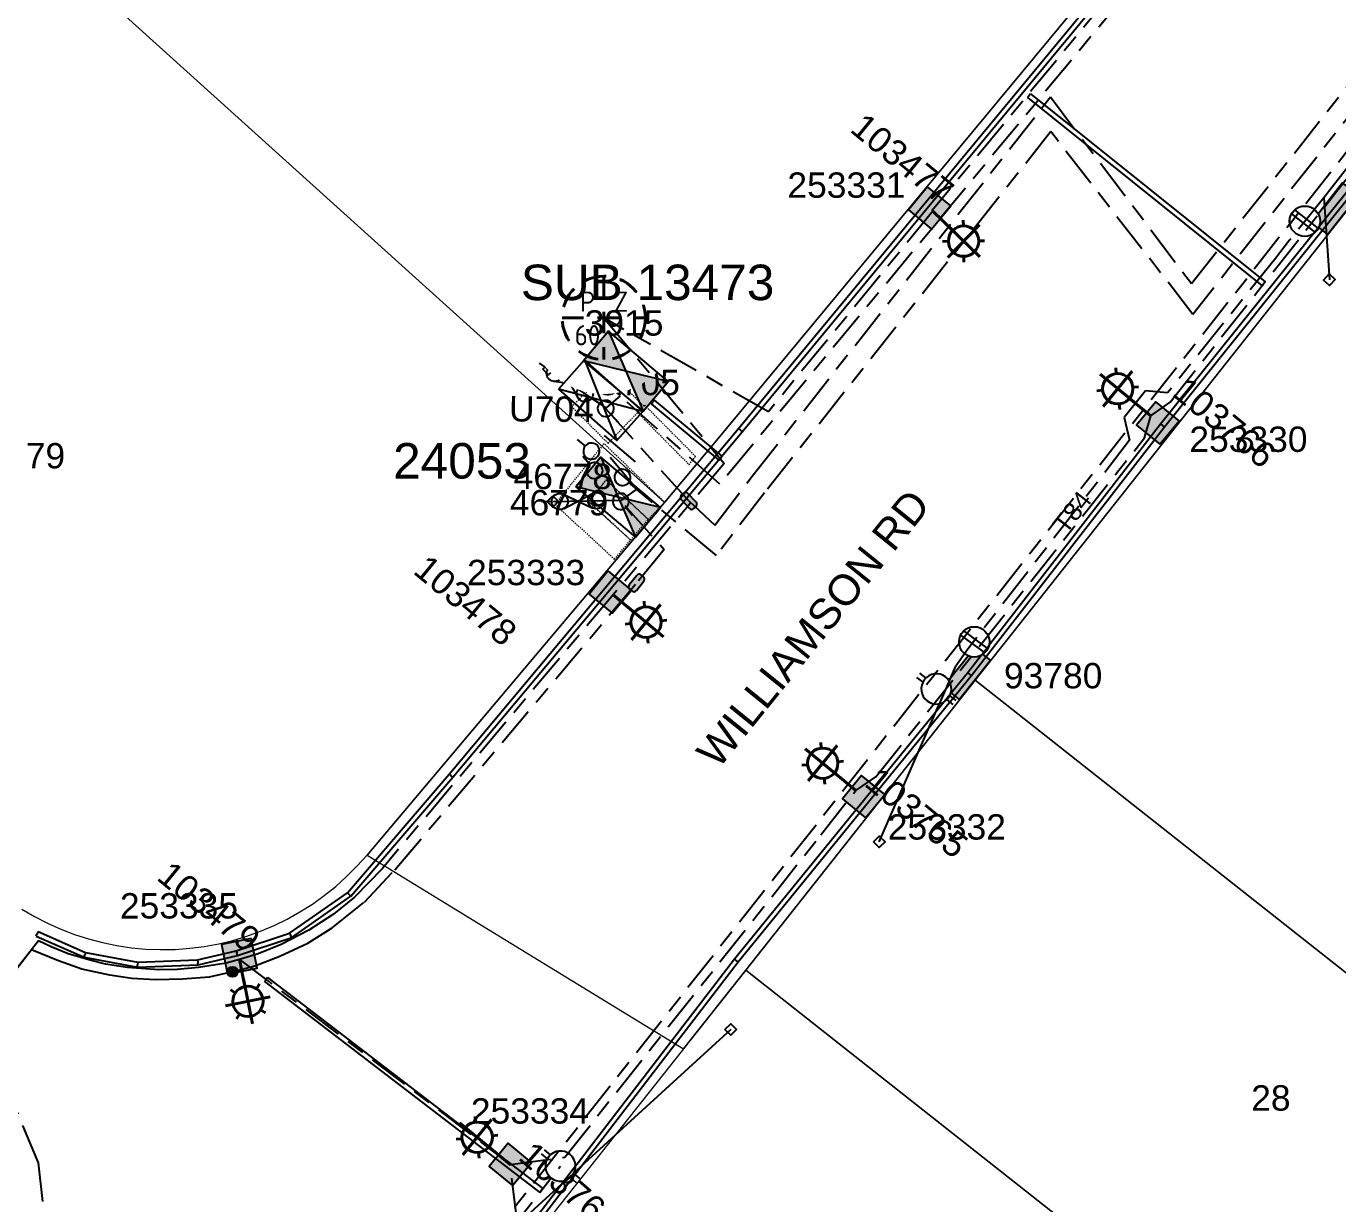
# Model space of a CAD drawing. Header units: metres. Extents: x 300847 to 302995, y 6235779 to 6237713.
# Drawn here: x 302090 to 302219.4, y 6236770.2 to 6236886.3 of the extents above; entities that cross this region are included whole.
import ezdxf
from ezdxf.enums import TextEntityAlignment as Align

# ---------------------------------------------------------------- set-up
doc = ezdxf.new("R2010")
doc.units = ezdxf.units.M
for name, pattern in [('Cable Exist UG', [8.2, 4, -1.2, 1.8, -1.2]), ('Dash', [5, 3, -2]), ('HIDDEN', [0.375, 0.25, -0.125]), ('HIDDEN2', [0.1875, 0.125, -0.0625])]:
    doc.linetypes.add(name, pattern=pattern)
doc.layers.get('0').update_dxf_attribs({"color": 6})
for name, color, linetype in [('_User Miscellaneous1', 7, 'Continuous'), ('Equip_HV_EXT', 7, 'Continuous'), ('Equip_LV_EXT', 7, 'Continuous'), ('Equip_SL_EXT', 7, 'Continuous'), ('Equip_SP_SL_EXT', 7, 'Continuous'), ('Mains_HV_EXT', 7, 'Continuous'), ('Mains_LV_EXT', 7, 'Continuous'), ('Mains_SL_EXT', 7, 'Continuous'), ('Services_SP_EXT', 7, 'Continuous'), ('Sub_SP_EXT', 7, 'Continuous'), ('Sub_SP_NEW', 2, 'Continuous'), ('SupportsUG_SP_LV_EXT', 7, 'Continuous'), ('SupportsUG_SP_LV_SL_EXT', 7, 'Continuous'), ('UG_Details_SP_MISC', 7, 'Continuous')]:
    doc.layers.add(name, color=color, linetype=linetype)
for name, color, linetype, lineweight in [('Cadastre Buildings_SP_EXT', 9, 'Continuous', 5), ('Cadastre Land Parcels_SP_EXT', 9, 'Continuous', 5), ('Cadastre Other Property_SP_EXT', 9, 'HIDDEN', 5), ('Cadastre Roads_SP_EXT', 9, 'Continuous', 5)]:
    doc.layers.add(name, color=color, linetype=linetype, lineweight=lineweight)
doc.styles.add('COLUMN_LABEL', font='arial.ttf')
doc.styles.add('iecARIAL', font='arial.ttf', dxfattribs={"height": 2})
doc.styles.add('IESYMBOL1', font='isocp.shx')
doc.styles.add('POLE_LABEL', font='arial.ttf')
doc.styles.add('SLCP_LABEL', font='arial.ttf', dxfattribs={"height": 3.5})
doc.styles.get("Standard").update_dxf_attribs({"font": 'arial.ttf'})
doc.styles.add('SWITCH_LABEL', font='arial.ttf', dxfattribs={"height": 2.5})

# ---------------------------------------------------------------- blocks, each defined once
blk = doc.blocks.new('*U48')
for points in [[(0, 0), (-1.7, 3.94), (-4.17, 1.01)], [(0, 0), (4.17, -1.01), (1.7, -3.94)]]:
    blk.add_hatch(color=256).paths.add_polyline_path(points)
for p, q in [((-1.7, 3.94), (1.7, -3.94)), ((4.17, -1.01), (-4.17, 1.01))]:
    blk.add_line(p, q)
blk.add_lwpolyline([(-4.17, 1.01), (1.7, -3.94), (4.17, -1.01), (-1.7, 3.94)], close=True)
for tag, height, flags, p in [('ASSET_NUM', 3.5, 8, (2, 2)), ('STREET_CODE', 0.2, 9, (1.5, 0)), ('CONSTRUCTED_VOLTAGE', 0.2, 9, (1.5, -0.2)), ('OPERATING_VOLTAGE', 0.2, 9, (1.5, -0.6)), ('ORIENTATION', 0.2, 9, (1.5, -0.8)), ('OWNED_BY', 0.2, 9, (1.5, -1)), ('OPERATED_BY', 0.2, 9, (1.5, -1.2)), ('NO_PHASES', 0.2, 9, (1.5, -0.4)), ('SECONDARY_VOLTAGE', 0.2, 9, (1.5, -1.6)), ('STATE', 0.2, 9, (1.5, -1.8)), ('SUBSTATION_TYPE', 0.2, 9, (1.5, -2.2)), ('MAINTAINED_BY', 0.2, 9, (1.5, -1.4)), ('PARENT', 0.2, 9, (1.5, -2)), ('USAGE', 0.2, 9, (1.5, -2.4)), ('LEGEND', 0.2, 9, (1.5, -2.6)), ('STREETNAME', 0.2, 9, (1.5, -3)), ('SUBURB', 0.2, 9, (1.5, -3.2)), ('Z', 0.2, 1, (1.5, -3.6)), ('LOCATION', 0.2, 9, (1.5, -2.8)), ('NOTES', 0.2, 9, (1.5, -3.4))]:
    blk.add_attdef(tag, text='', height=height, dxfattribs=dict(flags=flags)).set_placement(p, align=Align.MIDDLE_LEFT)
blk = doc.blocks.new('COLUMN_EXT')
blk.add_hatch(color=256).paths.add_polyline_path([(-1.49, 1.48), (-1.49, -1.49), (1.48, -1.49), (1.48, 1.48)])
blk.add_lwpolyline([(-1.49, -1.49), (1.48, -1.49), (1.48, 1.48), (-1.49, 1.48)], close=True)
for tag, height, style, flags, p in [('ASSET_NUM', 2.5, 'COLUMN_LABEL', 8, (2, 2)), ('STRUCTURE_PLANT_NUMBER', 0.2, 'POLE_LABEL', 9, (1.81, 0.03)), ('STREET_CODE', 0.2, 'COLUMN_LABEL', 9, (1.81, -0.2))]:
    blk.add_attdef(tag, text='', height=height, dxfattribs=dict(style=style, flags=flags)).set_placement(p, align=Align.MIDDLE_LEFT)
at = {"flags": 9}
for tag, p in [('COLUMN_TYPE', (1.81, -0.4)), ('OWNED_BY', (1.81, -0.6)), ('STATE', (1.81, -0.8)), ('USAGE', (1.81, -1)), ('LEGEND', (1.81, -1.2)), ('STREETNAME', (1.81, -1.6)), ('SUBURB', (1.81, -1.8)), ('LOCATION', (1.81, -1.4)), ('NOTES', (1.81, -2))]:
    blk.add_attdef(tag, text='', height=0.2, dxfattribs=at).set_placement(p, align=Align.MIDDLE_LEFT)
at = {"flags": 1}
blk.add_attdef('Z', (1.81, -2.35), '', height=0.2, dxfattribs=at)
blk = doc.blocks.new('PILLAR_EXT')
blk.add_hatch(color=256).paths.add_polyline_path([(-2.475, 0.99), (-2.475, -0.99), (2.475, -0.99), (2.475, 0.99)])
blk.add_lwpolyline([(-2.475, -0.99), (2.475, -0.99), (2.475, 0.99), (-2.475, 0.99)], close=True)
at = {"style": 'iecARIAL', "flags": 8}
blk.add_attdef('ASSET_NUM', (1.5, 3.5), '', height=2.5, dxfattribs=at)
for tag, p, flags in [('OWNED_BY', (0, -0.2), 9), ('STATE', (0, -0.4), 9), ('SUPPORT_TYPE', (0, -0.6), 9), ('USAGE', (0, -0.8), 9), ('LEGEND', (0, -1), 9), ('LOCATION', (0, -1.2), 9), ('NOTES', (0, -1.4), 9), ('STREETNAME', (0, -1.8), 9), ('SUBURB', (0, -2), 1), ('PARENT', (0, -1.6), 9)]:
    blk.add_attdef(tag, p, '', height=0.2, dxfattribs=dict(flags=flags))
blk = doc.blocks.new('*U44')
blk.add_hatch(color=256).paths.add_polyline_path([(-2.42, 2.08), (-2.47, 0.1), (2.48, -0.02), (2.52, 1.96)])
blk.add_lwpolyline([(-2.47, 0.1), (2.48, -0.02), (2.52, 1.96), (-2.42, 2.08)], close=True)
at = {"style": 'iecARIAL', "flags": 8}
blk.add_attdef('ASSET_NUM', (1.5, 3.5), '', height=2.5, dxfattribs=at)
for tag, p, flags in [('OWNED_BY', (0, -0.2), 9), ('STATE', (0, -0.4), 9), ('SUPPORT_TYPE', (0, -0.6), 9), ('USAGE', (0, -0.8), 9), ('LEGEND', (0, -1), 9), ('LOCATION', (0, -1.2), 9), ('NOTES', (0, -1.4), 9), ('STREETNAME', (0, -1.8), 9), ('SUBURB', (0, -2), 1), ('PARENT', (0, -1.6), 9)]:
    blk.add_attdef(tag, p, '', height=0.2, dxfattribs=dict(flags=flags))
blk = doc.blocks.new('SL_LANTERN_EXT')
at = {"lineweight": 40}
for p, q in [((-1.46, 5.68), (-1.06, 5.28)), ((0, 1.97), (0, 6.47)), ((1.46, 5.68), (1.06, 5.28)), ((-2.25, 4.22), (2.25, 4.22)), ((-1.46, 2.76), (-1.06, 3.16)), ((0, 0), (0, 2.72)), ((1.46, 2.76), (1.06, 3.16))]:
    blk.add_line(p, q, dxfattribs=at)
blk.add_circle((0, 4.22), 1.5, dxfattribs=at)
at = {"style": 'iecARIAL', "flags": 8}
blk.add_attdef('ASSET_NUM', (1.5, 1.5), '', height=2.5, dxfattribs=at)
for tag, p, height, flags in [('CONSTRUCTED_VOLTAGE', (0.98, -0.65), 0.2, 9), ('CONTROL_TYPE', (0.98, -0.85), 0.2, 9), ('LANTERN_PURPOSE', (0.98, -1.05), 0.2, 9), ('LANTERN_TYPE', (0.98, -1.25), 0.2, 9), ('NO_PHASES', (0.98, -1.45), 0.2, 9), ('LNUMBER', (2.18, -3.25), 2.5, 8), ('OPERATING_VOLTAGE', (0.98, -1.65), 0.2, 9), ('ORIENTATION', (0.98, -1.85), 0.2, 9), ('OWNED_BY', (0.98, -2.05), 0.2, 9), ('STATE', (0.98, -2.25), 0.2, 9), ('USAGE', (0.98, -2.45), 0.2, 9), ('CEXIST', (0.98, -2.65), 0.2, 9), ('CNEW', (0.98, -2.85), 0.2, 9), ('CNUMBER', (0.98, -3.05), 0.2, 9), ('CREMOVE', (0.98, -3.25), 0.2, 9), ('CREPLACE', (0.98, -3.45), 0.2, 9), ('LKINGHEIGHT', (0.98, -3.65), 0.2, 9), ('LBRACKET', (0.98, -3.85), 0.2, 9), ('LBRACKETVOCAB', (0.98, -4.05), 0.2, 9), ('LCATEGORY', (0.98, -4.25), 0.2, 9), ('LCHARGE1', (0.98, -4.45), 0.2, 9), ('LCHARGE1PERCENT', (0.98, -4.65), 0.2, 9), ('LCHARGE2', (0.98, -4.85), 0.2, 9), ('LCHARGE2PERCENT', (0.98, -5.05), 0.2, 9), ('LCHARGE3', (0.98, -5.25), 0.2, 9), ('LCHARGE3PERCENT', (0.98, -5.45), 0.2, 9), ('LEXIST', (0.98, -5.65), 0.2, 9), ('LLAMP', (0.98, -5.85), 0.2, 9), ('LLAMPVOCAB', (0.98, -6.05), 0.2, 9), ('LMAST', (0.98, -6.25), 0.2, 9), ('LMASTVOCAB', (0.98, -6.45), 0.2, 9), ('LNEW', (0.98, -6.65), 0.2, 9), ('LANTNUMBER', (0.98, -6.85), 0.2, 9), ('LOUTREACH', (0.98, -7.25), 0.2, 9), ('LOUTREACHVOCAB', (0.98, -7.45), 0.2, 9), ('LRATECODE', (0.98, -7.65), 0.2, 9), ('LREMOVE', (0.98, -7.85), 0.2, 9), ('STREETNAME', (0.98, -9.25), 0.2, 9), ('LREPLACE', (0.98, -8.05), 0.2, 9), ('LTYPE', (0.98, -8.25), 0.2, 9), ('LTYPEVOCAB', (0.98, -8.45), 0.2, 9), ('LEGEND', (0.98, -8.65), 0.2, 9), ('LOCATION', (0.98, -8.85), 0.2, 9), ('NOTES', (0.98, -9.05), 0.2, 9), ('SUBURB', (0.98, -9.45), 0.2, 1)]:
    blk.add_attdef(tag, p, '', height=height, dxfattribs=dict(flags=flags))
blk = doc.blocks.new('CCP_EXT')
at = {"flags": 9}
for tag, p in [('STATE', (0, -1.8)), ('LEGEND', (0, -1.4)), ('LIFE_SUPPORT', (0, -1.6)), ('NOTES', (0, -2))]:
    blk.add_attdef(tag, text='', height=0.2, dxfattribs=at).set_placement(p, align=Align.MIDDLE_LEFT)
blk.add_wipeout([(0, 0.57), (0.57, 0), (0, -0.57), (-0.57, 0)])
blk.add_lwpolyline([(-0.57, 0), (0, 0.57), (0.57, 0), (0, -0.57), (-0.57, 0)])
at = {"flags": 1}
blk.add_attdef('Z', (0, 0), '', height=0.2, dxfattribs=at)
at = {"flags": 9}
for tag, p in [('CCP_TYPE', (0, 0)), ('CONSTRUCTED_VOLTAGE', (0, -0.2)), ('OPERATING_VOLTAGE', (0, -0.6)), ('ORIENTATION', (0, -0.8)), ('OWNED_BY', (0, -1)), ('NO_PHASES', (0, -0.4)), ('USAGE', (0, -1.2))]:
    blk.add_attdef(tag, text='', height=0.2, dxfattribs=at).set_placement(p, align=Align.MIDDLE_LEFT)
blk = doc.blocks.new('HV_STJ_EXT')
h = blk.add_hatch(color=256)
edge = h.paths.add_edge_path()
edge.add_ellipse((-0.59, 0.13), major_axis=(0.226, 0.226), ratio=1, start_angle=45, end_angle=135)
edge.add_line((-0.91, 0.13), (-0.91, -0.13))
edge.add_ellipse((-0.59, -0.13), major_axis=(0.226, 0.226), ratio=1, start_angle=135, end_angle=225)
edge.add_line((-0.59, -0.45), (0.59, -0.45))
edge.add_ellipse((0.59, -0.13), major_axis=(-0.226, 0.226), ratio=1, start_angle=135, end_angle=225)
edge.add_line((0.91, -0.13), (0.91, 0.13))
edge.add_ellipse((0.59, 0.13), major_axis=(-0.226, 0.226), ratio=1, start_angle=225, end_angle=315)
edge.add_line((0.59, 0.45), (-0.59, 0.45))
blk.add_lwpolyline([(-0.91, 0.13), (-0.91, -0.13, 0.414214), (-0.59, -0.45), (0.59, -0.45, 0.414214), (0.91, -0.13), (0.91, 0.13, 0.414214), (0.59, 0.45), (-0.59, 0.45, 0.414214)], format="xyb", close=True)
for tag, flags, p in [('ORIENTATION', 9, (1.5, 0)), ('Z', 1, (1.5, -0.8)), ('USAGE', 9, (1.5, -0.2)), ('LEGEND', 9, (1.5, -0.4)), ('NOTES', 9, (1.5, -0.6))]:
    blk.add_attdef(tag, text='', height=0.2, dxfattribs=dict(flags=flags)).set_placement(p, align=Align.MIDDLE_LEFT)
blk = doc.blocks.new('LV_UG_LINKS_OPEN_EXT')
for p, q in [((-0.25, 1.47), (-0.25, 2.22)), ((0.25, 1.47), (0.25, 2.22)), ((-0.25, -1.47), (-0.25, -2.22)), ((0.25, -1.47), (0.25, -2.22))]:
    blk.add_line(p, q)
at = {"flags": 9}
for tag, p in [('ACTUAL_STATUS', (0, 0)), ('CONSTRUCTED_VOLTAGE', (0, -0.2)), ('OPERATING_VOLTAGE', (0, -0.6)), ('ORIENTATION', (0, -0.8)), ('STATE', (0, -1)), ('SWITCH_TYPE', (0, -1.2)), ('NO_PHASES', (0, -0.4)), ('USAGE', (0, -1.4)), ('NOTES', (0, -1.6))]:
    blk.add_attdef(tag, text='', height=0.2, dxfattribs=at).set_placement(p, align=Align.MIDDLE_LEFT)
at = {"flags": 1}
blk.add_attdef('Z', (0, 0), '', height=0.2, dxfattribs=at)
blk.add_wipeout([(-0.25, 1.47), (-0.43, 1.43), (-0.61, 1.36), (-0.77, 1.28), (-0.93, 1.17), (-1.07, 1.05), (-1.19, 0.9), (-1.29, 0.75), (-1.38, 0.58), (-1.44, 0.4), (-1.48, 0.22), (-1.49, 0.03), (-1.49, -0.16), (-1.45, -0.34), (-1.4, -0.52), (-1.32, -0.69), (-1.23, -0.85), (-1.11, -1), (-0.98, -1.13), (-0.83, -1.24), (-0.66, -1.34), (-0.49, -1.41), (-0.31, -1.46), (-0.13, -1.49), (0.06, -1.49), (0.25, -1.47), (0.43, -1.43), (0.61, -1.36), (0.77, -1.28), (0.93, -1.17), (1.07, -1.05), (1.19, -0.9), (1.29, -0.75), (1.38, -0.58), (1.44, -0.4), (1.48, -0.22), (1.49, -0.03), (1.49, 0.16), (1.45, 0.34), (1.4, 0.52), (1.32, 0.69), (1.23, 0.85), (1.11, 1), (0.98, 1.13), (0.83, 1.24), (0.66, 1.34), (0.49, 1.41), (0.31, 1.46), (0.13, 1.49), (-0.06, 1.49)])
blk.add_lwpolyline([(0, -1.49, 1), (0, 1.49, 1)], format="xyb", close=True)
blk = doc.blocks.new('LV_UG_LINKS_CLOSED_EXT')
blk.add_wipeout([(-1.06, 1.06), (-1.18, 0.92), (-1.29, 0.76), (-1.37, 0.59), (-1.43, 0.42), (-1.48, 0.23), (-1.49, 0.05), (-1.49, -0.14), (-1.46, -0.33), (-1.41, -0.51), (-1.33, -0.68), (-1.24, -0.84), (-1.12, -0.99), (-0.99, -1.12), (-0.84, -1.24), (-0.68, -1.33), (-0.51, -1.41), (-0.33, -1.46), (-0.14, -1.49), (0.05, -1.49), (0.23, -1.48), (0.42, -1.43), (0.59, -1.37), (0.76, -1.29), (0.92, -1.18), (1.06, -1.06), (1.18, -0.92), (1.29, -0.76), (1.37, -0.59), (1.43, -0.42), (1.48, -0.23), (1.49, -0.05), (1.49, 0.14), (1.46, 0.33), (1.41, 0.51), (1.33, 0.68), (1.24, 0.84), (1.12, 0.99), (0.99, 1.12), (0.84, 1.24), (0.68, 1.33), (0.51, 1.41), (0.33, 1.46), (0.14, 1.49), (-0.05, 1.49), (-0.23, 1.48), (-0.42, 1.43), (-0.59, 1.37), (-0.76, 1.29), (-0.92, 1.18)])
for p, q in [((-0.25, -1.48), (-0.25, 1.48)), ((0.25, -1.48), (0.25, 1.48))]:
    blk.add_line(p, q)
blk.add_circle((0, 0), 1.5)
at = {"flags": 9}
for tag, p in [('ACTUAL_STATUS', (0, 0)), ('CONSTRUCTED_VOLTAGE', (0, -0.2)), ('OPERATING_VOLTAGE', (0, -0.6)), ('ORIENTATION', (0, -0.8)), ('STATE', (0, -1)), ('SWITCH_TYPE', (0, -1.2)), ('NO_PHASES', (0, -0.4)), ('USAGE', (0, -1.4)), ('NOTES', (0, -1.6))]:
    blk.add_attdef(tag, text='', height=0.2, dxfattribs=at).set_placement(p, align=Align.MIDDLE_LEFT)
at = {"flags": 1}
blk.add_attdef('Z', (0, 0), '', height=0.2, dxfattribs=at)
blk = doc.blocks.new('LV_UG_DFUSE_CLOSED_EXT')
for points in [[(1, 0), (0, 0)], [(5.04, 0.73), (2.16, -0.72)], [(5.05, -0.71), (2.16, 0.72)], [(6.2, 0.01), (7.2, 0.01)]]:
    blk.add_lwpolyline(points)
for centre in [(1.8, 0), (5.4, 0.01)]:
    blk.add_circle(centre, 0.8)
at = {"flags": 9}
for tag, p in [('ACTUAL_STATUS', (0, 0)), ('CONSTRUCTED_VOLTAGE', (0, -0.2)), ('OPERATING_VOLTAGE', (0, -0.6)), ('ORIENTATION', (0, -0.8)), ('STATE', (0, -1)), ('SWITCH_TYPE', (0, -1.2)), ('NO_PHASES', (0, -0.4)), ('USAGE', (0, -1.4)), ('NOTES', (0, -1.6))]:
    blk.add_attdef(tag, text='', height=0.2, dxfattribs=at).set_placement(p, align=Align.MIDDLE_LEFT)
at = {"flags": 1}
blk.add_attdef('Z', (0, 0), '', height=0.2, dxfattribs=at)
blk = doc.blocks.new('SWG_HOLEC_SU_NO_EXT')
blk.add_line((1.8, -2), (5.8, -2))
for points in [[(1, 0), (0, 0)], [(6.6, 0), (7.6, 0)]]:
    blk.add_lwpolyline(points)
for points in [[(1.8, -0.8, 1), (1.8, 0.8, 1)], [(5.8, -0.8, 1), (5.8, 0.8, 1)]]:
    blk.add_lwpolyline(points, format="xyb", close=True)
at = {"insert": (5.31, -3.64), "char_height": 1.4, "width": 3.8863, "attachment_point": 1, "rotation": 180}
blk.add_mtext('{\\fArial|b0|i0|c0|p34;N/O}', dxfattribs=at)
at = {"style": 'SWITCH_LABEL', "flags": 8}
blk.add_attdef('ASSET_NUM', text='', height=2.5, rotation=179.9544, dxfattribs=at).set_placement((-2.4, 0), align=Align.MIDDLE_LEFT)
at = {"flags": 1}
blk.add_attdef('Z', (0, 0), '', height=0.2, dxfattribs=at)
at = {"flags": 9}
for tag, p in [('ACTUAL_STATUS', (0, -0.4)), ('CONSTRUCTED_VOLTAGE', (0, -0.6)), ('OPERATING_VOLTAGE', (0, -1)), ('ORIENTATION', (0, -1.2)), ('NO_PHASES', (0, -0.8)), ('OWNED_BY', (0, -1.4)), ('STATE', (0, -1.8)), ('SWITCH_TYPE', (0, -2)), ('STREETNAME', (0, -2.6)), ('PARENT', (0, -1.6)), ('USAGE', (0, -2.2)), ('LOCATION', (0, -2.4)), ('SUBURB', (0, -2.8)), ('NOTES', (0, -3))]:
    blk.add_attdef(tag, text='', height=0.2, dxfattribs=at).set_placement(p, align=Align.MIDDLE_LEFT)
at = {"style": 'SWITCH_LABEL', "flags": 9}
blk.add_attdef('STREET_CODE', text='', height=0.2, dxfattribs=at).set_placement((0, -0.2), align=Align.MIDDLE_LEFT)
blk = doc.blocks.new('SWG_HOLEC_SU_EXT')
blk.add_line((1.8, -2), (5.8, -2))
for points in [[(1, 0), (0, 0)], [(6.6, 0), (7.6, 0)]]:
    blk.add_lwpolyline(points)
for points in [[(1.8, -0.8, 1), (1.8, 0.8, 1)], [(5.8, -0.8, 1), (5.8, 0.8, 1)]]:
    blk.add_lwpolyline(points, format="xyb", close=True)
at = {"style": 'SWITCH_LABEL', "flags": 8}
blk.add_attdef('ASSET_NUM', text='', height=2.5, rotation=179.9544, dxfattribs=at).set_placement((-2.4, 0), align=Align.MIDDLE_LEFT)
at = {"flags": 1}
blk.add_attdef('Z', (0, 0), '', height=0.2, dxfattribs=at)
at = {"flags": 9}
for tag, p in [('ACTUAL_STATUS', (0, -0.4)), ('CONSTRUCTED_VOLTAGE', (0, -0.6)), ('OPERATING_VOLTAGE', (0, -1)), ('ORIENTATION', (0, -1.2)), ('NO_PHASES', (0, -0.8)), ('OWNED_BY', (0, -1.4)), ('STATE', (0, -1.8)), ('SWITCH_TYPE', (0, -2)), ('STREETNAME', (0, -2.6)), ('PARENT', (0, -1.6)), ('USAGE', (0, -2.2)), ('LOCATION', (0, -2.4)), ('SUBURB', (0, -2.8)), ('NOTES', (0, -3))]:
    blk.add_attdef(tag, text='', height=0.2, dxfattribs=at).set_placement(p, align=Align.MIDDLE_LEFT)
at = {"style": 'SWITCH_LABEL', "flags": 9}
blk.add_attdef('STREET_CODE', text='', height=0.2, dxfattribs=at).set_placement((0, -0.2), align=Align.MIDDLE_LEFT)
blk = doc.blocks.new('SLCP_ZELL_EXT')
blk.add_wipeout([(-0.24, 7.5), (-0.71, 7.47), (-1.17, 7.41), (-1.64, 7.32), (-2.09, 7.21), (-2.54, 7.06), (-2.98, 6.89), (-3.41, 6.69), (-3.82, 6.46), (-4.22, 6.21), (-4.6, 5.93), (-4.96, 5.63), (-5.31, 5.31), (-5.63, 4.96), (-5.93, 4.6), (-6.21, 4.22), (-6.46, 3.82), (-6.69, 3.41), (-6.89, 2.98), (-7.06, 2.54), (-7.21, 2.09), (-7.32, 1.64), (-7.41, 1.17), (-7.47, 0.71), (-7.5, 0.24), (-7.5, -0.24), (-7.47, -0.71), (-7.41, -1.17), (-7.32, -1.64), (-7.21, -2.09), (-7.06, -2.54), (-6.89, -2.98), (-6.69, -3.41), (-6.46, -3.82), (-6.21, -4.22), (-5.93, -4.6), (-5.63, -4.96), (-5.31, -5.31), (-4.96, -5.63), (-4.6, -5.93), (-4.22, -6.21), (-3.82, -6.46), (-3.41, -6.69), (-2.98, -6.89), (-2.54, -7.06), (-2.09, -7.21), (-1.64, -7.32), (-1.17, -7.41), (-0.71, -7.47), (-0.24, -7.5), (0.24, -7.5), (0.71, -7.47), (1.17, -7.41), (1.64, -7.32), (2.09, -7.21), (2.54, -7.06), (2.98, -6.89), (3.41, -6.69), (3.82, -6.46), (4.22, -6.21), (4.6, -5.93), (4.96, -5.63), (5.31, -5.31), (5.63, -4.96), (5.93, -4.6), (6.21, -4.22), (6.46, -3.82), (6.69, -3.41), (6.89, -2.98), (7.06, -2.54), (7.21, -2.09), (7.32, -1.64), (7.41, -1.17), (7.47, -0.71), (7.5, -0.24), (7.5, 0.24), (7.47, 0.71), (7.41, 1.17), (7.32, 1.64), (7.21, 2.09), (7.06, 2.54), (6.89, 2.98), (6.69, 3.41), (6.46, 3.82), (6.21, 4.22), (5.93, 4.6), (5.63, 4.96), (5.31, 5.31), (4.96, 5.63), (4.6, 5.93), (4.22, 6.21), (3.82, 6.46), (3.41, 6.69), (2.98, 6.89), (2.54, 7.06), (2.09, 7.21), (1.64, 7.32), (1.17, 7.41), (0.71, 7.47), (0.24, 7.5)])
at = {"linetype": 'Dash', "lineweight": 40, "ltscale": 0.7}
for p, q in [((0, 4.11), (0, -4.11)), ((-4.11, 0), (4.11, 0))]:
    blk.add_line(p, q, dxfattribs=at)
blk.add_circle((0, 0), 4.11, dxfattribs=at)
at = {"lineweight": 40, "style": 'IESYMBOL1'}
for s, p in [('P', (-1.6, 0)), ('Z', (1.7, 0)), ('60', (-1.61, -3.31))]:
    blk.add_text(s, height=2, dxfattribs=at).set_placement(p, align=Align.BOTTOM_CENTER)
at = {"style": 'SLCP_LABEL'}
for tag, height, flags, p in [('ASSET_NUM', 2.5, 8, (2, 2)), ('STREET_CODE', 0.2, 9, (0, -0.2))]:
    blk.add_attdef(tag, text='', height=height, dxfattribs=dict(at, flags=flags)).set_placement(p, align=Align.MIDDLE_LEFT)
at = {"flags": 1}
blk.add_attdef('Z', (0, 0), '', height=0.2, dxfattribs=at)
at = {"flags": 9}
for tag, p in [('CONSTRUCTED_VOLTAGE', (0, -0.4)), ('CONTROL_TYPE', (0, -0.6)), ('OPERATING_VOLTAGE', (0, -1)), ('ORIENTATION', (0, -1.2)), ('NO_PHASES', (0, -0.8)), ('OWNED_BY', (0, -1.4)), ('STATE', (0, -2)), ('USAGE', (0, -1.6)), ('LOCATION', (0, -1.8)), ('NOTES', (0, -2.2))]:
    blk.add_attdef(tag, text='', height=0.2, dxfattribs=at).set_placement(p, align=Align.MIDDLE_LEFT)
blk = doc.blocks.new('CONNECTOR_NODE_EXT')
h = blk.add_hatch(color=256)
edge = h.paths.add_edge_path()
edge.add_arc((0, 0), 0.5, 0, 360)
blk.add_circle((0, 0), 0.5)
at = {"flags": 1}
blk.add_attdef('Z', (0, 0), '', height=0.2, dxfattribs=at)
at = {"flags": 9}
for tag, p in [('CONNECTOR_TYPE', (0, 0)), ('CONSTRUCTED_VOLTAGE', (0, -0.2)), ('OPERATING_VOLTAGE', (0, -0.6)), ('ORIENTATION', (0, -0.8)), ('SUBTYPE', (0, -1)), ('NO_PHASES', (0, -0.4)), ('USAGE', (0, -1.2)), ('NOTES', (0, -1.4))]:
    blk.add_attdef(tag, text='', height=0.2, dxfattribs=at).set_placement(p, align=Align.MIDDLE_LEFT)
blk = doc.blocks.new('SUB_PADMOUNT_NEW')
for p, q in [((-3.84, 1.92), (3.84, -1.92)), ((3.84, 1.92), (-3.84, -1.92))]:
    blk.add_line(p, q)
blk.add_lwpolyline([(-3.84, -1.92), (3.84, -1.92), (3.84, 1.92), (-3.84, 1.92)], close=True)
for tag, height, flags, p in [('ASSET_NUM', 2.5, 8, (2, 2)), ('STREET_CODE', 0.2, 9, (1.5, 0)), ('OPERATING_VOLTAGE', 0.2, 9, (1.5, -0.4)), ('ORIENTATION', 0.2, 9, (1.5, -0.6)), ('OWNED_BY', 0.2, 9, (1.5, -0.8)), ('OPERATED_BY', 0.2, 9, (1.5, -1)), ('NO_PHASES', 0.2, 9, (1.5, -0.2)), ('MAINTAINED_BY', 0.2, 9, (1.5, -1.2)), ('CONSTRUCTED_VOLTAGE', 0.2, 9, (1.5, -1.4)), ('SECONDARY_VOLTAGE', 0.2, 9, (1.5, -1.6)), ('STATE', 0.2, 9, (1.5, -1.8)), ('SUBSTATION_TYPE', 0.2, 9, (1.5, -2.2)), ('PARENT', 0.2, 9, (1.5, -2)), ('USAGE', 0.2, 9, (1.5, -2.4)), ('LEGEND', 0.2, 9, (1.5, -2.6)), ('SUBURB', 0.2, 9, (1.5, -2.8)), ('STREETNAME', 0.2, 9, (1.5, -3)), ('Z', 0.2, 1, (1.5, -3.6)), ('LOCATION', 0.2, 9, (1.5, -3.2)), ('NOTES', 0.2, 9, (1.5, -3.4))]:
    blk.add_attdef(tag, text='', height=height, dxfattribs=dict(flags=flags)).set_placement(p, align=Align.MIDDLE_LEFT)

msp = doc.modelspace()

# ---------------------------------------------------------------- linework, layer by layer
at = {"layer": 'Cadastre Land Parcels_SP_EXT', "linetype": 'Continuous'}
for points in [[(302207.51, 6236905.22), (302197.37, 6236914.12), (302114.2, 6236987.05), (302058.06, 6236924.96), (302153, 6236839.36), (302157.94, 6236845.25), (302206.45, 6236903.71), (302206.98, 6236904.47), (302207.51, 6236905.22)], [(302292.22, 6236736.18), (302309.43, 6236754.84), (302341.24, 6236787.36), (302251.57, 6236858.36), (302227.6, 6236877.35), (302183.63, 6236821.84), (302228.52, 6236786.43), (302292.22, 6236736.18)], [(302267.95, 6236708.91), (302278.63, 6236721.31), (302292.22, 6236736.18), (302228.52, 6236786.43), (302183.63, 6236821.84), (302161, 6236793.25), (302267.95, 6236708.91)], [(302267.95, 6236708.91), (302161, 6236793.25), (302154.85, 6236785.48), (302139.31, 6236765.86), (302242.59, 6236679.21), (302248.78, 6236686.62), (302267.95, 6236708.91)]]:
    msp.add_lwpolyline(points, close=True, dxfattribs=at)
at = {"layer": 'Cadastre Other Property_SP_EXT', "linetype": 'HIDDEN2'}
for points in [[(302156.04, 6236843.9), (302151.04, 6236848.94), (302150.95, 6236848.85), (302147.36, 6236852.38), (302143.83, 6236848.8), (302147.43, 6236845.18), (302150.33, 6236848.22), (302155.42, 6236843.07), (302156.04, 6236843.9)], [(302151.38, 6236837.69), (302147.24, 6236841.58), (302145.52, 6236839.43), (302149.64, 6236835.65), (302151.38, 6236837.69)]]:
    msp.add_lwpolyline(points, close=True, dxfattribs=at)
at = {"layer": 'Mains_HV_EXT', "linetype": 'Cable Exist UG'}
for points in [[(301920.42, 6236528.15), (301981.09, 6236605.64), (302039.85, 6236680.72), (302050.65, 6236699.38), (302063.09, 6236715.29), (302085.78, 6236744.22), (302090.79, 6236753.63), (302092.58, 6236762.3), (302091.24, 6236774.24), (302087.99, 6236782.02), (302080.83, 6236790.71), (302063.18, 6236804.67), (302025.01, 6236834.84), (301998.61, 6236855.73), (301987.93, 6236864.17), (301976.7, 6236872.76), (301964.66, 6236881.33), (301942.44, 6236895.26), (301931.68, 6236901.38), (301923.33, 6236905.97), (301904.58, 6236881.67)], [(302155.37, 6236839.51), (302146.99, 6236848.82)], [(302149.08, 6236839.05), (302152.96, 6236834.72), (302150.23, 6236831.42)], [(302110.37, 6236793.09), (302112.56, 6236793.67), (302115.04, 6236794.63), (302117.79, 6236795.91), (302120.22, 6236797.41), (302123.38, 6236799.95), (302126.4, 6236803.15), (302150.23, 6236831.42)], [(302110.37, 6236793.09), (302108.08, 6236792.55), (302105.44, 6236792.37), (302102.79, 6236792.29), (302100.44, 6236792.43), (302098.28, 6236792.77), (302095.51, 6236793.35), (302093.22, 6236794.18), (302090.56, 6236795.26), (302085.29, 6236788.48), (302059.41, 6236809.17), (302053.95, 6236801.96), (302051.28, 6236795.35)]]:
    msp.add_lwpolyline(points, dxfattribs=at)
at = {"layer": 'Mains_SL_EXT', "linetype": 'Cable Exist UG'}
for points in [[(302147.91, 6236830.24), (302125.16, 6236803.27), (302122.4, 6236800.44), (302120.35, 6236798.77), (302117.9, 6236797.18), (302115.17, 6236795.78), (302112.92, 6236794.85), (302111.07, 6236794.31)], [(302111.07, 6236794.31), (302109.76, 6236793.93), (302108.69, 6236793.76), (302107.01, 6236793.5), (302104.91, 6236793.3), (302103.09, 6236793.27), (302100.02, 6236793.5), (302097.85, 6236793.85), (302096.44, 6236794.2), (302094.15, 6236794.86), (302092.5, 6236795.55), (302091.22, 6236796.14), (302083.78, 6236786.55), (302084.09, 6236785.63)], [(302111.07, 6236794.31), (302137.77, 6236774.1)], [(302112.86, 6236736.04), (302138.42, 6236768.78), (302137.77, 6236774.1)]]:
    msp.add_lwpolyline(points, dxfattribs=at)
at = {"layer": 'UG_Details_SP_MISC'}
for p, q in [((302160.29, 6236846.64), (302199.55, 6236894.1)), ((302160.66, 6236846.33), (302199.92, 6236893.8)), ((302188.79, 6236879.27), (302188.94, 6236879.45)), ((302189.09, 6236879.64), (302188.94, 6236879.45)), ((302189.09, 6236879.64), (302212.23, 6236861.09)), ((302188.79, 6236879.27), (302211.93, 6236860.72)), ((302211.93, 6236860.72), (302212.08, 6236860.9)), ((302212.23, 6236861.09), (302212.08, 6236860.9)), ((302151.7, 6236849.07), (302151.85, 6236849.26)), ((302158.37, 6236843.54), (302151.7, 6236849.07)), ((302201.92, 6236847.1), (302202.11, 6236846.95)), ((302160.29, 6236846.64), (302160.48, 6236846.48)), ((302160.66, 6236846.33), (302160.48, 6236846.48)), ((302202.3, 6236846.8), (302202.11, 6236846.95)), ((302158.37, 6236843.54), (302158.53, 6236843.73)), ((302158.68, 6236843.91), (302158.53, 6236843.73)), ((302121.72, 6236800.88), (302131.73, 6236812.58)), ((302122.04, 6236800.53), (302132.1, 6236812.27)), ((302131.73, 6236812.58), (302131.91, 6236812.43)), ((302132.1, 6236812.27), (302131.91, 6236812.43)), ((302116, 6236796.9), (302121.72, 6236800.88)), ((302116.21, 6236796.47), (302122.04, 6236800.53)), ((302121.72, 6236800.88), (302121.88, 6236800.71)), ((302122.04, 6236800.53), (302121.88, 6236800.71)), ((302091.01, 6236796.61), (302091.11, 6236796.83)), ((302091.01, 6236796.61), (302095.73, 6236794.53)), ((302091.21, 6236797.05), (302091.11, 6236796.83)), ((302091.21, 6236797.05), (302095.87, 6236794.99)), ((302110.75, 6236795.14), (302116, 6236796.9)), ((302116, 6236796.9), (302116.11, 6236796.69)), ((302116.21, 6236796.47), (302116.11, 6236796.69)), ((302110.88, 6236794.68), (302116.21, 6236796.47)), ((302095.73, 6236794.53), (302095.8, 6236794.76)), ((302095.73, 6236794.53), (302101, 6236793.53)), ((302095.87, 6236794.99), (302095.8, 6236794.76)), ((302095.87, 6236794.99), (302101.03, 6236794.02)), ((302101.03, 6236794.02), (302101.01, 6236793.78)), ((302101.03, 6236794.02), (302106.91, 6236794.25)), ((302106.91, 6236794.25), (302110.75, 6236795.14)), ((302106.91, 6236794.25), (302106.95, 6236794.01)), ((302106.98, 6236793.77), (302106.95, 6236794.01)), ((302106.98, 6236793.77), (302110.88, 6236794.68)), ((302110.75, 6236795.14), (302110.81, 6236794.91)), ((302110.88, 6236794.68), (302110.81, 6236794.91)), ((302159.88, 6236794.36), (302160.07, 6236794.21)), ((302160.26, 6236794.07), (302160.07, 6236794.21)), ((302101, 6236793.53), (302101.01, 6236793.78)), ((302101, 6236793.53), (302106.98, 6236793.77)), ((302113.54, 6236792.14), (302113.68, 6236792.33)), ((302113.83, 6236792.52), (302113.68, 6236792.33))]:
    msp.add_line(p, q, dxfattribs=at)

# ---------------------------------------------------------------- block references
at = {"layer": 'Equip_HV_EXT'}
for p, rotation in [((302155.37, 6236839.51), 132.442095256803), ((302150.23, 6236831.42), 231.5405026420531)]:
    msp.add_blockref('HV_STJ_EXT', p, dxfattribs=dict(at, rotation=rotation))
msp.add_blockref('CONNECTOR_NODE_EXT', (302110.37, 6236793.09), dxfattribs=at)
at = {"layer": 'Equip_SP_SL_EXT'}
ref = msp.add_blockref('SL_LANTERN_EXT', (302179.46, 6236868.06), dxfattribs=dict(at, rotation=225.8517271190865))
ref.add_attrib('ASSET_NUM', '103477', dxfattribs={"layer": '0', "height": 2.5, "rotation": 320.6161, "style": 'iecARIAL'}).set_placement((302180.96, 6236869.56), align=Align.MIDDLE_RIGHT)
ref = msp.add_blockref('SL_LANTERN_EXT', (302200.96, 6236847.89), dxfattribs=dict(at, rotation=50.65237935138133))
ref.add_attrib('ASSET_NUM', '103766', dxfattribs={"layer": '0', "height": 2.5, "rotation": 320.6161, "style": 'iecARIAL'}).set_placement((302202.46, 6236849.39), align=Align.BOTTOM_LEFT)
ref = msp.add_blockref('SL_LANTERN_EXT', (302147.91, 6236830.24), dxfattribs=dict(at, rotation=230.470285447834))
ref.add_attrib('ASSET_NUM', '103478', dxfattribs={"layer": '0', "height": 2.5, "rotation": 320.6161, "style": 'iecARIAL'}).set_placement((302137.87, 6236826.01), align=Align.MIDDLE_RIGHT)
ref = msp.add_blockref('SL_LANTERN_EXT', (302171.86, 6236810.97), dxfattribs=dict(at, rotation=50.65237935138133))
ref.add_attrib('ASSET_NUM', '103765', dxfattribs={"layer": '0', "height": 2.5, "rotation": 320.6161, "style": 'iecARIAL'}).set_placement((302173.36, 6236812.47), align=Align.MIDDLE_LEFT)
ref = msp.add_blockref('SL_LANTERN_EXT', (302111.07, 6236794.31), dxfattribs=dict(at, rotation=191.3113301038958))
ref.add_attrib('ASSET_NUM', '103479', dxfattribs={"layer": '0', "height": 2.5, "rotation": 320.6161, "style": 'iecARIAL'}).set_placement((302112.57, 6236795.81), align=Align.MIDDLE_RIGHT)
ref = msp.add_blockref('SL_LANTERN_EXT', (302137.77, 6236774.1), dxfattribs=dict(at, rotation=50.65237935138133))
ref.add_attrib('ASSET_NUM', '103764', dxfattribs={"layer": '0', "height": 2.5, "rotation": 318.9184, "style": 'iecARIAL'}).set_placement((302139.27, 6236775.6), align=Align.MIDDLE_LEFT)
at = {"layer": 'Sub_SP_EXT'}
ref = msp.add_blockref('*U48', (302148.41, 6236839.88), dxfattribs=at)
ref.add_attrib('ASSET_NUM', '24053', dxfattribs={"layer": '0', "height": 3.5}).set_placement((302139.81, 6236843.46), align=Align.MIDDLE_RIGHT)
at = {"layer": 'SupportsUG_SP_LV_EXT'}
ref = msp.add_blockref('PILLAR_EXT', (302219.13, 6236868.32), dxfattribs=dict(at, rotation=52.03293480060131))
ref.add_attrib('ASSET_NUM', '88852', dxfattribs={"layer": '0', "height": 2.5, "style": 'iecARIAL'}).set_placement((302223.48, 6236863.69), align=Align.BOTTOM_LEFT)
ref = msp.add_blockref('*U44', (302183.63, 6236821.84), dxfattribs=dict(at, rotation=52.92308089294242))
ref.add_attrib('ASSET_NUM', '93780', dxfattribs={"layer": '0', "height": 2.5, "style": 'iecARIAL'}).set_placement((302186.47, 6236823.53), align=Align.TOP_LEFT)
at = {"layer": 'SupportsUG_SP_LV_SL_EXT'}
ref = msp.add_blockref('COLUMN_EXT', (302179.14, 6236868.38), dxfattribs=dict(at, rotation=230.3445232488397))
ref.add_attrib('ASSET_NUM', '253331', dxfattribs={"layer": '0', "height": 2.5, "style": 'COLUMN_LABEL'}).set_placement((302176.76, 6236871.89), align=Align.TOP_RIGHT)
ref = msp.add_blockref('COLUMN_EXT', (302201.65, 6236847.2), dxfattribs=dict(at, rotation=50.65237935138133))
ref.add_attrib('ASSET_NUM', '253330', dxfattribs={"layer": '0', "height": 2.5, "style": 'COLUMN_LABEL'}).set_placement((302204.76, 6236846.84), align=Align.TOP_LEFT)
ref = msp.add_blockref('COLUMN_EXT', (302147.64, 6236830.51), dxfattribs=dict(at, rotation=230.470285447834))
ref.add_attrib('ASSET_NUM', '253333', dxfattribs={"layer": '0', "height": 2.5, "style": 'COLUMN_LABEL'}).set_placement((302145.16, 6236833.7), align=Align.TOP_RIGHT)
ref = msp.add_blockref('COLUMN_EXT', (302172.62, 6236810.36), dxfattribs=dict(at, rotation=50.65237935138133))
ref.add_attrib('ASSET_NUM', '253332', dxfattribs={"layer": '0', "height": 2.5, "style": 'COLUMN_LABEL'}).set_placement((302175.01, 6236808.62), align=Align.TOP_LEFT)
ref = msp.add_blockref('COLUMN_EXT', (302111.04, 6236794.6), dxfattribs=dict(at, rotation=191.3113301038958))
ref.add_attrib('ASSET_NUM', '253335', dxfattribs={"layer": '0', "height": 2.5, "style": 'COLUMN_LABEL'}).set_placement((302110.92, 6236800.84), align=Align.TOP_RIGHT)
ref = msp.add_blockref('COLUMN_EXT', (302137.77, 6236774.1), dxfattribs=dict(at, rotation=50.65237935138133))
ref.add_attrib('ASSET_NUM', '253334', dxfattribs={"layer": '0', "height": 2.5, "style": 'COLUMN_LABEL'}).set_placement((302145.54, 6236780.62), align=Align.TOP_RIGHT)

# ---------------------------------------------------------------- texts
at = {"layer": 'Cadastre Land Parcels_SP_EXT'}
for s, p in [('79', (302089.98, 6236842.71)), ('28', (302210.86, 6236779.4))]:
    msp.add_text(s, height=2.5, dxfattribs=at).set_placement(p)
at = {"layer": 'Mains_LV_EXT'}
msp.add_text('T84', height=1.8, rotation=52.1987, dxfattribs=at).set_placement((302192.6, 6236836.14))

# ---------------------------------------------------------------- next in the draw order: block references
at = {"layer": 'Equip_LV_EXT', "rotation": 50.65237935138133}
msp.add_blockref('LV_UG_LINKS_OPEN_EXT', (302142.72, 6236773.93), dxfattribs=at)
at = {"layer": 'Services_SP_EXT'}
for p, rotation in [((302218.57, 6236861.31), 272.7498259836215), ((302141.97, 6236839.45), 269.9999999999998)]:
    msp.add_blockref('CCP_EXT', p, dxfattribs=dict(at, rotation=rotation))
for p in [(302141.56, 6236852.51), (302174.17, 6236805.9), (302159.52, 6236787.4)]:
    msp.add_blockref('CCP_EXT', p, dxfattribs=at)

# ---------------------------------------------------------------- next in the draw order: linework, layer by layer
at = {"layer": 'Cadastre Buildings_SP_EXT', "linetype": 'Continuous'}
msp.add_lwpolyline([(302089.6, 6236799.27), (302090.85, 6236798.54), (302092.13, 6236797.88), (302093.44, 6236797.29), (302094.79, 6236796.77), (302096.16, 6236796.33), (302097.56, 6236795.96), (302098.97, 6236795.67), (302100.4, 6236795.46), (302101.83, 6236795.33), (302103.28, 6236795.27), (302104.72, 6236795.3), (302106.16, 6236795.4), (302107.59, 6236795.58), (302109.01, 6236795.85), (302110.41, 6236796.18), (302111.79, 6236796.6), (302113.15, 6236797.09), (302114.48, 6236797.65), (302115.77, 6236798.29), (302117.03, 6236798.99), (302118.25, 6236799.76), (302119.42, 6236800.6), (302120.55, 6236801.51), (302121.62, 6236802.47), (302122.64, 6236803.49), (302123.65, 6236804.59), (302153, 6236839.36), (302153, 6236839.36), (302058.06, 6236924.96)], dxfattribs=at)
at = {"layer": 'Cadastre Other Property_SP_EXT', "linetype": 'HIDDEN2'}
msp.add_lwpolyline([(302153, 6236839.36), (302147.02, 6236845.17), (302142.17, 6236839.18), (302148.05, 6236833.76), (302149.64, 6236835.65), (302145.52, 6236839.43), (302147.24, 6236841.58), (302151.38, 6236837.69), (302153, 6236839.36)], close=True, dxfattribs=at)
at = {"layer": 'Cadastre Roads_SP_EXT', "linetype": 'Continuous'}
msp.add_lwpolyline([(302206.45, 6236903.71), (302157.94, 6236845.25), (302153, 6236839.36), (302123.65, 6236804.59), (302137.22, 6236796.28), (302154.85, 6236785.48), (302161, 6236793.25), (302183.63, 6236821.84), (302227.6, 6236877.35), (302229.5, 6236879.76), (302254.85, 6236910.48)], dxfattribs=at)
at = {"layer": 'Mains_LV_EXT', "linetype": 'Cable Exist UG'}
msp.add_lwpolyline([(302137.46, 6236767.24), (302142.72, 6236773.93)], dxfattribs=at)
at = {"layer": 'Mains_SL_EXT', "linetype": 'Cable Exist UG'}
msp.add_lwpolyline([(302137.77, 6236774.1), (302143.15, 6236774.81), (302168.41, 6236806.59), (302171.86, 6236810.97)], dxfattribs=at)
at = {"layer": 'Services_SP_EXT'}
for points in [[(302147.22, 6236848.69), (302141.56, 6236852.51)], [(302141.97, 6236839.45), (302148.76, 6236839.59)], [(302159.52, 6236787.4), (302137.46, 6236767.24)]]:
    msp.add_lwpolyline(points, dxfattribs=at)
at = {"layer": 'UG_Details_SP_MISC'}
for p, q in [((302131.73, 6236812.58), (302160.29, 6236846.64)), ((302132.1, 6236812.27), (302160.66, 6236846.33)), ((302138.57, 6236766.62), (302159.88, 6236794.36)), ((302138.95, 6236766.33), (302160.26, 6236794.07)), ((302113.54, 6236792.14), (302140.68, 6236771.33)), ((302113.83, 6236792.52), (302140.98, 6236771.71)), ((302140.68, 6236771.33), (302140.83, 6236771.52)), ((302140.98, 6236771.71), (302140.83, 6236771.52))]:
    msp.add_line(p, q, dxfattribs=at)

# ---------------------------------------------------------------- next in the draw order: block references
at = {"layer": 'Equip_HV_EXT'}
ref = msp.add_blockref('SWG_HOLEC_SU_NO_EXT', (302148.56, 6236849.93), dxfattribs=dict(at, rotation=138.8879096412395))
ref.add_attrib('ASSET_NUM', 'U705', dxfattribs={"layer": '0', "height": 2.5, "style": 'SWITCH_LABEL'}).set_placement((302146.16, 6236851.18), align=Align.MIDDLE_LEFT)
ref = msp.add_blockref('SWG_HOLEC_SU_EXT', (302148.4, 6236847.28), dxfattribs=dict(at, rotation=132.1880253651035))
ref.add_attrib('ASSET_NUM', 'U704', dxfattribs={"layer": '0', "height": 2.5, "rotation": 359.5453, "style": 'SWITCH_LABEL'}).set_placement((302146, 6236848.53), align=Align.MIDDLE_RIGHT)
ref = msp.add_blockref('SWG_HOLEC_SU_EXT', (302150.21, 6236840.67), dxfattribs=dict(at, rotation=139.7884664472084))
ref.add_attrib('ASSET_NUM', '46778', dxfattribs={"layer": '0', "height": 2.5, "style": 'SWITCH_LABEL'}).set_placement((302147.81, 6236841.92), align=Align.MIDDLE_RIGHT)
ref = msp.add_blockref('SWG_HOLEC_SU_EXT', (302149.84, 6236838.08), dxfattribs=dict(at, rotation=130.2672777228851))
ref.add_attrib('ASSET_NUM', '46779', dxfattribs={"layer": '0', "height": 2.5, "style": 'SWITCH_LABEL'}).set_placement((302147.44, 6236839.33), align=Align.MIDDLE_RIGHT)
at = {"layer": 'Equip_LV_EXT'}
for p, rotation in [((302146.63, 6236849.08), 145.9621146896204), ((302148.05, 6236839.57), 181.1689345635599)]:
    msp.add_blockref('LV_UG_DFUSE_CLOSED_EXT', p, dxfattribs=dict(at, rotation=rotation))

# ---------------------------------------------------------------- next in the draw order: block references
for p, rotation in [((302216.15, 6236867.08), 231.5417466597865), ((302183.54, 6236825.61), 233.9464167126915)]:
    msp.add_blockref('LV_UG_LINKS_CLOSED_EXT', p, dxfattribs=dict(at, rotation=rotation))
at = {"layer": 'Equip_SL_EXT'}
ref = msp.add_blockref('SLCP_ZELL_EXT', (302147, 6236857.55), dxfattribs=at)
ref.add_attrib('ASSET_NUM', '3915', dxfattribs={"layer": '0', "height": 2.5, "style": 'SLCP_LABEL'}).set_placement((302149, 6236858.3), align=Align.TOP_CENTER)

# ---------------------------------------------------------------- next in the draw order: linework, layer by layer
at = {"layer": 'Mains_HV_EXT', "linetype": 'Cable Exist UG'}
for points in [[(302155.37, 6236839.51), (302157.95, 6236837.11), (302161.65, 6236841.95), (302191.06, 6236879.33), (302204.96, 6236860.94), (302221.34, 6236881.66), (302248.68, 6236914.63), (302274.5, 6236943.56), (302321.1, 6236989.87), (302347.05, 6237013.6), (302352.44, 6237004.17), (302352.96, 6237002.35)], [(302352.96, 6237002.35), (302351.13, 6237002.98), (302344.13, 6237008.34), (302322.45, 6236988.4), (302275.88, 6236942.11), (302250.2, 6236913.32), (302222.4, 6236879.84), (302205.11, 6236857.9), (302191.1, 6236875.91), (302162.86, 6236840.31), (302158.1, 6236834.13), (302150.21, 6236840.67), (302148.76, 6236839.59)], [(302263.72, 6236984.94), (302263.85, 6236982.08), (302263.68, 6236978.6), (302263.15, 6236975.16), (302262.23, 6236972.14), (302261.07, 6236969.1), (302259.53, 6236966.38), (302257.39, 6236963.32), (302245.17, 6236948.76), (302235.6, 6236937.08), (302219.58, 6236916.35), (302208.84, 6236901.9), (302158.44, 6236841.15), (302148.62, 6236849.87), (302147.22, 6236848.69)]]:
    msp.add_lwpolyline(points, dxfattribs=at)
at = {"layer": 'Mains_LV_EXT', "linetype": 'Cable Exist UG'}
msp.add_lwpolyline([(302218.02, 6236869.43), (302221.74, 6236874.2)], dxfattribs=at)
at = {"layer": 'Mains_SL_EXT', "linetype": 'Cable Exist UG'}
for points in [[(302217.95, 6236915.86), (302207.33, 6236901.89), (302179.37, 6236868.1)], [(302200.96, 6236847.89), (302202.86, 6236849.24), (302227.53, 6236880.45), (302228.76, 6236882.64)], [(302179.46, 6236868.06), (302163.23, 6236848.29), (302147, 6236857.55)], [(302147, 6236857.55), (302158.88, 6236843.21), (302147.91, 6236830.24)]]:
    msp.add_lwpolyline(points, dxfattribs=at)
at = {"layer": 'Services_SP_EXT'}
msp.add_lwpolyline([(302218.02, 6236869.43), (302218.57, 6236861.31)], dxfattribs=at)
at = {"layer": 'UG_Details_SP_MISC'}
for p, q in [((302201.92, 6236847.1), (302226.78, 6236878.08)), ((302202.3, 6236846.8), (302227.15, 6236877.78)), ((302152.01, 6236849.44), (302151.85, 6236849.26)), ((302158.68, 6236843.91), (302152.01, 6236849.44)), ((302183.25, 6236822.27), (302202.3, 6236846.8))]:
    msp.add_line(p, q, dxfattribs=at)

# ---------------------------------------------------------------- next in the draw order: block references
at = {"layer": 'Equip_LV_EXT', "rotation": 52.83180863838928}
msp.add_blockref('LV_UG_LINKS_OPEN_EXT', (302179.8, 6236820.97), dxfattribs=at)
at = {"layer": 'Sub_SP_EXT'}
ref = msp.add_blockref('*U48', (302149.17, 6236852.3), dxfattribs=at)
ref.add_attrib('ASSET_NUM', 'SUB 13473', dxfattribs={"layer": '0', "height": 3.5}).set_placement((302163.82, 6236861.05), align=Align.MIDDLE_RIGHT)
at = {"layer": 'Sub_SP_NEW', "rotation": 318.4838116674617}
msp.add_blockref('SUB_PADMOUNT_NEW', (302146.69, 6236849.43), dxfattribs=at)

# ---------------------------------------------------------------- next in the draw order: linework, layer by layer
at = {"layer": 'Mains_HV_EXT', "linetype": 'Cable Exist UG'}
msp.add_lwpolyline([(302255.05, 6236915.86), (302223.79, 6236878.37), (302088.87, 6236707.31)], dxfattribs=at)
at = {"layer": 'Mains_LV_EXT', "linetype": 'Cable Exist UG'}
msp.add_lwpolyline([(302218.04, 6236869.4), (302214.65, 6236865.21), (302213.26, 6236863.42), (302213.26, 6236863.42), (302202.61, 6236850.17), (302200.44, 6236850.35), (302200.44, 6236850.35), (302198.33, 6236847.74), (302198.87, 6236845.48), (302198.87, 6236845.48), (302182.9, 6236824.89), (302181.72, 6236823.23)], dxfattribs=at)
at = {"layer": 'Mains_SL_EXT', "linetype": 'Cable Exist UG'}
msp.add_lwpolyline([(302171.86, 6236810.97), (302173.84, 6236812.29), (302200.34, 6236845.72), (302200.96, 6236847.89)], dxfattribs=at)
at = {"layer": 'Services_SP_EXT'}
msp.add_lwpolyline([(302174.17, 6236805.9), (302181.72, 6236823.23)], dxfattribs=at)
at = {"layer": 'UG_Details_SP_MISC'}
for p, q in [((302182.88, 6236822.57), (302201.92, 6236847.1)), ((302159.88, 6236794.36), (302182.88, 6236822.57)), ((302182.88, 6236822.57), (302183.07, 6236822.42)), ((302160.26, 6236794.07), (302183.25, 6236822.27)), ((302183.25, 6236822.27), (302183.07, 6236822.42))]:
    msp.add_line(p, q, dxfattribs=at)

# ---------------------------------------------------------------- next in the draw order: texts
at = {"layer": '_User Miscellaneous1'}
msp.add_text('WILLIAMSON RD', height=3, rotation=51.0485, dxfattribs=at).set_placement((302158.28, 6236812.97))

doc.saveas('drawing.dxf')
